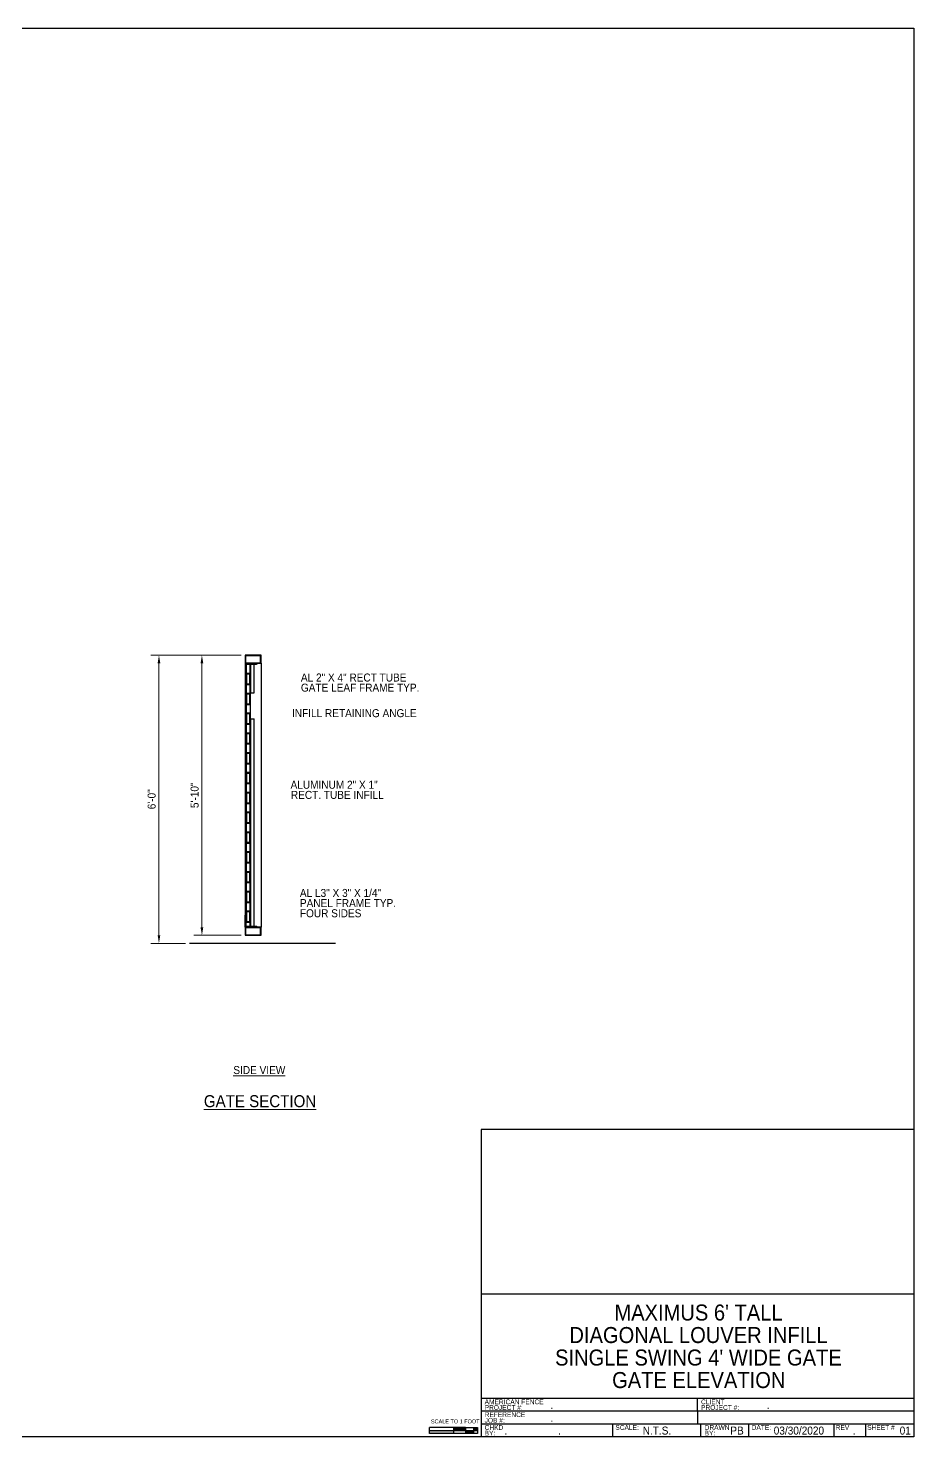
# Model space of a CAD drawing. Extents: x 49665 to 50209, y -11623 to -11271.
# Drawn here: x 49987.7 to 50209, y -11623.4 to -11271.4 of the extents above; entities that cross this region are included whole.
import ezdxf
from ezdxf.enums import TextEntityAlignment as Align

# ---------------------------------------------------------------- set-up
doc = ezdxf.new("R2010")
doc.units = 0
doc.header["$MEASUREMENT"] = 0
doc.header["$PDSIZE"] = 5
doc.layers.add('00 WR DIM', color=3, linetype='Continuous', lineweight=18)
doc.layers.add('00 WR SHEET', color=7, linetype='Continuous', lineweight=30)
for name, color, linetype in [('00 WR EXISTING 1', 8, 'Continuous'), ('00 WR OBJ 1', 7, 'Continuous'), ('00 WR OBJ 2', 4, 'Continuous'), ('00 WR SHEET 2', 7, 'Continuous'), ('00 WR TEXT', 3, 'Continuous')]:
    doc.layers.add(name, color=color, linetype=linetype)
doc.styles.add('00 WR TEXT', font='arial.ttf', dxfattribs={"width": 0.9})
doc.styles.add('ATTR', font='romans.shx', dxfattribs={"width": 0.8, "height": 1.075})
doc.dimstyles.new('00 WR STANDARD 008', dxfattribs={"dimscale": 8, "dimtxt": 0.125, "dimasz": 0.125, "dimexe": 0.125, "dimexo": 0.0625, "dimgap": 0.05, "dimtad": 1, "dimdec": 4, "dimzin": 3, "dimdsep": 46, "dimlunit": 4, "dimtxsty": '00 WR TEXT', "dimcen": 0, "dimclrd": 256, "dimclre": 256, "dimclrt": 256, "dimadec": 1, "dimazin": 0, "dimtfac": 1, "dimtdec": 4, "dimtofl": 0, "dimtmove": 0, "dimatfit": 3, "dimfxl": 0, "dimtolj": 1, "dimtzin": 0, "dimlwd": -1, "dimlwe": -1, "dimarcsym": 0})
doc.dimstyles.new('00 WR STANDARD 016', dxfattribs={"dimscale": 16, "dimtxt": 0.125, "dimasz": 0.125, "dimexe": 0.125, "dimexo": 0.0625, "dimgap": 0.05, "dimtad": 1, "dimdec": 4, "dimzin": 3, "dimdsep": 46, "dimlunit": 4, "dimtxsty": '00 WR TEXT', "dimcen": 0, "dimclrd": 256, "dimclre": 256, "dimclrt": 256, "dimadec": 1, "dimazin": 0, "dimtfac": 1, "dimtdec": 4, "dimtofl": 0, "dimtmove": 0, "dimatfit": 3, "dimfxl": 0, "dimtolj": 1, "dimtzin": 0, "dimlwd": -1, "dimlwe": -1, "dimarcsym": 0})

# ---------------------------------------------------------------- blocks, each defined once
blk = doc.blocks.new('*D5')
at = {"layer": '00 WR DIM', "linetype": 'Continuous'}
for p, q in [((50040.87, -11428.09), (50018.36, -11428.09)), ((50020.36, -11430.09), (50020.36, -11498.09)), ((50027, -11500.09), (50018.36, -11500.09))]:
    blk.add_line(p, q, dxfattribs=at)
at = {"layer": '00 WR DIM'}
for points in [[(50020.03, -11430.09), (50020.69, -11430.09), (50020.36, -11428.09)], [(50020.03, -11498.09), (50020.69, -11498.09), (50020.36, -11500.09)]]:
    blk.add_solid(points, dxfattribs=at)
at = {"layer": 'Defpoints', "color": 0}
for p in [(50041.87, -11428.09), (50020.36, -11500.09), (50028, -11500.09)]:
    blk.add_point(p, dxfattribs=at)
at = {"layer": '00 WR DIM', "insert": (50018.54, -11464.09), "char_height": 2, "attachment_point": 5, "rotation": 90, "style": '00 WR TEXT'}
blk.add_mtext('\\A1;6\'-0"', dxfattribs=at)
blk = doc.blocks.new('3x3xD25 Angle EV')
for p, q in [((0, 0), (0, 3)), ((0, 3), (0.125, 3)), ((0, 0), (3, 0)), ((0.25, 0.3125), (0.25, 2.875)), ((0.3125, 0.25), (2.875, 0.25)), ((3, 0), (3, 0.125))]:
    blk.add_line(p, q)
for centre, radius, start, end in [((0.125, 2.875), 0.125, 0, 90), ((0.3125, 0.3125), 0.0625, 180, 270), ((2.875, 0.125), 0.125, 0, 90)]:
    blk.add_arc(centre, radius, start, end)
at = {"style": 'ATTR', "width": 0.8, "flags": 9}
blk.add_attdef('ESTCODE', (0, 0), '', height=0.00161, dxfattribs=at)
blk = doc.blocks.new('*D7')
at = {"layer": '00 WR DIM', "linetype": 'Continuous'}
for p, q in [((50040.87, -11428.09), (50029.1, -11428.09)), ((50031.1, -11496.09), (50031.1, -11430.09)), ((50040.87, -11498.09), (50029.1, -11498.09))]:
    blk.add_line(p, q, dxfattribs=at)
at = {"layer": '00 WR DIM'}
for points in [[(50030.76, -11430.09), (50031.43, -11430.09), (50031.1, -11428.09)], [(50030.76, -11496.09), (50031.43, -11496.09), (50031.1, -11498.09)]]:
    blk.add_solid(points, dxfattribs=at)
at = {"layer": 'Defpoints', "color": 0}
for p in [(50031.1, -11428.09), (50041.87, -11428.09), (50041.87, -11498.09)]:
    blk.add_point(p, dxfattribs=at)
at = {"layer": '00 WR DIM', "insert": (50029.28, -11463.09), "char_height": 2, "attachment_point": 5, "rotation": 90, "style": '00 WR TEXT'}
blk.add_mtext('\\A1;5\'-10"', dxfattribs=at)

msp = doc.modelspace()

# ---------------------------------------------------------------- linework, layer by layer
for p, q in [((50041.87459, -11433.08935), (50041.87459, -11493.08935)), ((50042.12459, -11432.96435), (50042.12459, -11493.21435))]:
    msp.add_line(p, q)
at = {"layer": '00 WR EXISTING 1'}
msp.add_line((50028.00163, -11500.08935), (50064.47171, -11500.08935), dxfattribs=at)
at = {"layer": '00 WR OBJ 1'}
for p, q in [((50041.87459, -11428.08935), (50041.87459, -11430.08935)), ((50045.87459, -11428.08935), (50041.87459, -11428.08935)), ((50041.99959, -11428.21435), (50041.99959, -11429.96435)), ((50045.74959, -11428.21435), (50041.99959, -11428.21435)), ((50045.74959, -11429.96435), (50045.74959, -11428.21435)), ((50045.87459, -11430.08935), (50045.87459, -11428.08935)), ((50041.87459, -11430.08935), (50045.87459, -11430.08935)), ((50041.99959, -11429.96435), (50045.74959, -11429.96435)), ((50045.87459, -11430.08935), (50045.87459, -11496.08935)), ((50041.87459, -11496.08935), (50041.87459, -11498.08935)), ((50045.87459, -11496.08935), (50041.87459, -11496.08935)), ((50041.99959, -11496.21435), (50041.99959, -11497.96435)), ((50045.74959, -11496.21435), (50041.99959, -11496.21435)), ((50045.74959, -11497.96435), (50045.74959, -11496.21435)), ((50045.87459, -11498.08935), (50045.87459, -11496.08935)), ((50041.87459, -11498.08935), (50045.87459, -11498.08935)), ((50041.99959, -11497.96435), (50045.74959, -11497.96435)), ((50209.03401, -11587.75928), (50100.89606, -11587.75928))]:
    msp.add_line(p, q, dxfattribs=at)
at = {"layer": '00 WR OBJ 2'}
for p, q in [((50042.12459, -11432.601), (50043.12459, -11432.601)), ((50042.12459, -11435.42942), (50042.12459, -11432.601)), ((50042.24959, -11432.77777), (50042.24959, -11435.25265)), ((50042.24959, -11432.77777), (50042.99959, -11432.77777)), ((50042.99959, -11432.77777), (50042.99959, -11435.25265)), ((50043.12459, -11430.33935), (50043.12459, -11495.83935)), ((50043.12459, -11435.42942), (50043.12459, -11432.601)), ((50043.18709, -11437.46435), (50043.18709, -11430.33935)), ((50043.31209, -11437.46435), (50043.31209, -11430.33935)), ((50044.18709, -11437.46435), (50044.18709, -11430.33935)), ((50042.12459, -11435.42942), (50043.12459, -11435.42942)), ((50042.24959, -11435.25265), (50042.99959, -11435.25265)), ((50042.12459, -11437.55074), (50043.12459, -11437.55074)), ((50042.12459, -11440.37917), (50042.12459, -11437.55074)), ((50042.24959, -11437.72752), (50042.99959, -11437.72752)), ((50042.24959, -11437.72752), (50042.24959, -11440.20239)), ((50042.99959, -11437.72752), (50042.99959, -11440.20239)), ((50043.12459, -11440.37917), (50043.12459, -11437.55074)), ((50043.18709, -11437.46435), (50044.18709, -11437.46435)), ((50042.12459, -11440.37917), (50043.12459, -11440.37917)), ((50042.12459, -11442.50049), (50043.12459, -11442.50049)), ((50042.12459, -11445.32892), (50042.12459, -11442.50049)), ((50042.24959, -11440.20239), (50042.99959, -11440.20239)), ((50042.24959, -11442.67727), (50042.99959, -11442.67727)), ((50042.24959, -11442.67727), (50042.24959, -11445.15214)), ((50042.99959, -11442.67727), (50042.99959, -11445.15214)), ((50043.12459, -11445.32892), (50043.12459, -11442.50049)), ((50042.12459, -11445.32892), (50043.12459, -11445.32892)), ((50042.24959, -11445.15214), (50042.99959, -11445.15214)), ((50043.18709, -11495.83935), (50043.18709, -11443.96435)), ((50043.18709, -11443.96435), (50044.18709, -11443.96435)), ((50043.31209, -11495.83935), (50043.31209, -11443.96435)), ((50044.18709, -11495.83935), (50044.18709, -11443.96435)), ((50042.12459, -11447.45024), (50043.12459, -11447.45024)), ((50042.12459, -11450.27867), (50042.12459, -11447.45024)), ((50042.12459, -11450.27867), (50043.12459, -11450.27867)), ((50042.24959, -11447.62702), (50042.99959, -11447.62702)), ((50042.24959, -11447.62702), (50042.24959, -11450.10189)), ((50042.24959, -11450.10189), (50042.99959, -11450.10189)), ((50042.99959, -11447.62702), (50042.99959, -11450.10189)), ((50043.12459, -11450.27867), (50043.12459, -11447.45024)), ((50042.12459, -11452.39999), (50043.12459, -11452.39999)), ((50042.12459, -11455.22841), (50042.12459, -11452.39999)), ((50042.24959, -11452.57676), (50042.99959, -11452.57676)), ((50042.24959, -11452.57676), (50042.24959, -11455.05164)), ((50042.99959, -11452.57676), (50042.99959, -11455.05164)), ((50043.12459, -11455.22841), (50043.12459, -11452.39999)), ((50042.12459, -11455.22841), (50043.12459, -11455.22841)), ((50042.12459, -11457.34973), (50043.12459, -11457.34973)), ((50042.12459, -11460.17816), (50042.12459, -11457.34973)), ((50042.24959, -11455.05164), (50042.99959, -11455.05164)), ((50042.24959, -11457.52651), (50042.99959, -11457.52651)), ((50042.24959, -11457.52651), (50042.24959, -11460.00138)), ((50042.99959, -11457.52651), (50042.99959, -11460.00138)), ((50043.12459, -11460.17816), (50043.12459, -11457.34973)), ((50042.12459, -11460.17816), (50043.12459, -11460.17816)), ((50042.24959, -11460.00138), (50042.99959, -11460.00138)), ((50042.12459, -11462.29948), (50043.12459, -11462.29948)), ((50042.12459, -11465.12791), (50042.12459, -11462.29948)), ((50042.24959, -11462.47626), (50042.99959, -11462.47626)), ((50042.24959, -11462.47626), (50042.24959, -11464.95113)), ((50042.99959, -11462.47626), (50042.99959, -11464.95113)), ((50043.12459, -11465.12791), (50043.12459, -11462.29948)), ((50042.12459, -11465.12791), (50043.12459, -11465.12791)), ((50042.12459, -11467.24923), (50043.12459, -11467.24923)), ((50042.12459, -11470.07766), (50042.12459, -11467.24923)), ((50042.24959, -11464.95113), (50042.99959, -11464.95113)), ((50042.24959, -11467.42601), (50042.99959, -11467.42601)), ((50042.24959, -11467.42601), (50042.24959, -11469.90088)), ((50042.99959, -11467.42601), (50042.99959, -11469.90088)), ((50043.12459, -11470.07766), (50043.12459, -11467.24923)), ((50042.12459, -11470.07766), (50043.12459, -11470.07766)), ((50042.24959, -11469.90088), (50042.99959, -11469.90088)), ((50042.12459, -11472.19898), (50043.12459, -11472.19898)), ((50042.12459, -11475.0274), (50042.12459, -11472.19898)), ((50042.12459, -11475.0274), (50043.12459, -11475.0274)), ((50042.24959, -11472.37575), (50042.99959, -11472.37575)), ((50042.24959, -11472.37575), (50042.24959, -11474.85063)), ((50042.24959, -11474.85063), (50042.99959, -11474.85063)), ((50042.99959, -11472.37575), (50042.99959, -11474.85063)), ((50043.12459, -11475.0274), (50043.12459, -11472.19898)), ((50042.12459, -11477.14872), (50043.12459, -11477.14872)), ((50042.12459, -11479.97715), (50042.12459, -11477.14872)), ((50042.24959, -11477.3255), (50042.99959, -11477.3255)), ((50042.24959, -11477.3255), (50042.24959, -11479.80037)), ((50042.99959, -11477.3255), (50042.99959, -11479.80037)), ((50043.12459, -11479.97715), (50043.12459, -11477.14872)), ((50042.12459, -11479.97715), (50043.12459, -11479.97715)), ((50042.12459, -11482.09847), (50043.12459, -11482.09847)), ((50042.12459, -11484.9269), (50042.12459, -11482.09847)), ((50042.24959, -11479.80037), (50042.99959, -11479.80037)), ((50043.12459, -11484.9269), (50043.12459, -11482.09847)), ((50042.12459, -11484.9269), (50043.12459, -11484.9269)), ((50042.24959, -11482.27525), (50042.99959, -11482.27525)), ((50042.24959, -11482.27525), (50042.24959, -11484.75012)), ((50042.24959, -11484.75012), (50042.99959, -11484.75012)), ((50042.99959, -11482.27525), (50042.99959, -11484.75012)), ((50042.12459, -11487.04822), (50043.12459, -11487.04822)), ((50042.12459, -11489.87665), (50042.12459, -11487.04822)), ((50042.24959, -11487.225), (50042.99959, -11487.225)), ((50042.24959, -11487.225), (50042.24959, -11489.69987)), ((50042.99959, -11487.225), (50042.99959, -11489.69987)), ((50043.12459, -11489.87665), (50043.12459, -11487.04822)), ((50042.12459, -11489.87665), (50043.12459, -11489.87665)), ((50042.12459, -11491.99797), (50043.12459, -11491.99797)), ((50042.12459, -11494.82639), (50042.12459, -11491.99797)), ((50042.24959, -11489.69987), (50042.99959, -11489.69987)), ((50042.24959, -11492.17474), (50042.99959, -11492.17474)), ((50042.24959, -11492.17474), (50042.24959, -11494.64962)), ((50042.99959, -11492.17474), (50042.99959, -11494.64962)), ((50043.12459, -11494.82639), (50043.12459, -11491.99797)), ((50042.12459, -11494.82639), (50043.12459, -11494.82639)), ((50042.24959, -11494.64962), (50042.99959, -11494.64962))]:
    msp.add_line(p, q, dxfattribs=at)
at = {"layer": '00 WR SHEET', "color": 7}
for p, q in [((49665.03401, -11271.40591), (50209.03401, -11271.40591)), ((50209.03401, -11271.40591), (50209.03401, -11623.40591)), ((50209.03401, -11620.20591), (50100.8576, -11620.20591)), ((50209.03401, -11623.40591), (49665.03401, -11623.40591))]:
    msp.add_line(p, q, dxfattribs=at)
at = {"layer": '00 WR SHEET 2'}
for p, q in [((50209.03401, -11546.60591), (50100.8576, -11546.60591)), ((50209.03401, -11546.60591), (50100.8576, -11546.60591)), ((50100.8576, -11546.60591), (50100.8576, -11623.40591)), ((50209.03401, -11613.80591), (50100.8576, -11613.80591)), ((50154.94581, -11617.00591), (50154.94581, -11613.80591)), ((50209.03401, -11617.00591), (50100.8576, -11617.00591)), ((50154.94581, -11617.00591), (50154.94581, -11620.20591)), ((50094.0076, -11621.05591), (50088.0076, -11621.05591)), ((50088.0076, -11622.55591), (50088.0076, -11621.05591)), ((50088.0076, -11621.80591), (50100.0076, -11621.80591)), ((50100.0076, -11622.55591), (50088.0076, -11622.55591)), ((50097.0076, -11621.05591), (50094.0076, -11621.05591)), ((50094.0076, -11621.05591), (50094.0076, -11622.55591)), ((50097.0076, -11621.05591), (50098.5076, -11621.05591)), ((50097.0076, -11621.05591), (50097.0076, -11622.55591)), ((50098.5076, -11621.05591), (50100.0076, -11621.05591)), ((50099.0076, -11621.05591), (50099.0076, -11622.55591)), ((50100.0076, -11621.05591), (50100.0076, -11622.55591)), ((50133.82691, -11623.40591), (50133.82691, -11620.20591)), ((50155.82691, -11623.40591), (50155.82691, -11620.20591)), ((50167.82691, -11623.40591), (50167.82691, -11620.20591)), ((50189.15927, -11623.40591), (50189.15927, -11620.20591)), ((50197.03401, -11623.40591), (50197.03401, -11620.20591))]:
    msp.add_line(p, q, dxfattribs=at)
for points in [[(50088.0076, -11622.55591), (50088.0076, -11621.80591), (50094.0076, -11622.55591), (50094.0076, -11621.80591)], [(50094.0076, -11621.80591), (50094.0076, -11621.05591), (50097.0076, -11621.80591), (50097.0076, -11621.05591)], [(50097.0076, -11622.55591), (50097.0076, -11621.80591), (50099.0076, -11622.55591), (50099.0076, -11621.80591)], [(50099.0076, -11621.80591), (50099.0076, -11621.05591), (50100.0076, -11621.80591), (50100.0076, -11621.05591)]]:
    msp.add_solid(points, dxfattribs=at)

# ---------------------------------------------------------------- block references
at = {"xscale": -1, "rotation": 180}
msp.add_blockref('3x3xD25 Angle EV', (50041.87459, -11430.08935), dxfattribs=at)
msp.add_blockref('3x3xD25 Angle EV', (50041.87459, -11496.08935))

# ---------------------------------------------------------------- texts
at = {"layer": '00 WR DIM', "attachment_point": 1, "style": '00 WR TEXT'}
for s, width, gutter_width, insert, char_height in [('{\\W9.55907;\\L    \\W0.9;SIDE VIEW}', 72.2156779, 10, (50009.26502, -11530.75979), 2), ('{\\W9.58502;\\L  \\W0.9;GATE SECTION}', 72.2156779, 15, (50009.26502, -11538.03083), 3), ("{\\W7.15883;   }MAXIMUS 6' TALL", 108.1764103, 20, (50100.8576, -11590.3451), 4), ('{\\W7.11492;  }DIAGONAL LOUVER INFILL', 108.1764103, 20, (50100.8576, -11595.9701), 4), ("{\\W5.96026;  }SINGLE SWING 4' WIDE GATE", 108.1764103, 20, (50100.8576, -11601.5951), 4), ('{\\W7.03572;   }GATE ELEVATION', 108.1764103, 20, (50100.8576, -11607.2201), 4)]:
    msp.add_mtext_dynamic_manual_height_columns(s, width=width, gutter_width=gutter_width, heights=[0], dxfattribs=dict(at, insert=insert, char_height=char_height))
at = {"layer": '00 WR TEXT', "ltscale": 12, "style": '00 WR TEXT', "width": 0.9}
for s, p in [('AL 2" X 4" RECT TUBE', (50055.83671, -11434.66569)), ('GATE LEAF FRAME TYP.', (50055.83671, -11437.197)), ('AL L3" X 3" X 1/4"', (50055.58627, -11488.49723)), ('PANEL FRAME TYP.', (50055.58627, -11491.02855)), ('FOUR SIDES', (50055.58627, -11493.57546))]:
    msp.add_text(s, height=2, dxfattribs=at).set_placement(p)
at = {"layer": '00 WR TEXT', "style": '00 WR TEXT', "width": 0.9}
for s, p in [('INFILL RETAINING ANGLE', (50053.61548, -11443.57277)), ('ALUMINUM 2" X 1"', (50053.25609, -11461.46025)), ('RECT. TUBE INFILL', (50053.3382, -11463.99897)), ('.', (50118.18871, -11616.445)), ('.', (50118.18871, -11619.645)), ('.', (50172.27692, -11616.445)), ('.', (50106.70984, -11622.845)), ('.', (50120.13689, -11622.845)), ('N.T.S.', (50141.26378, -11622.845)), ('PB', (50163.1639, -11622.845)), ('03/30/2020', (50174.01547, -11622.845)), ('.', (50193.74837, -11622.845)), ('01', (50205.49402, -11622.845))]:
    msp.add_text(s, height=2, dxfattribs=at).set_placement(p)
for s, height, p in [('AMERICAN FENCE', 1.2, (50101.76157, -11614.06732)), ('PROJECT #:', 1.2, (50101.76157, -11615.4741)), ('CLIENT', 1.2, (50155.84977, -11614.06732)), ('PROJECT #:', 1.2, (50155.84977, -11615.4741)), ('SCALE TO 1 FOOT', 1, (50088.34244, -11619.05591)), ('JOB #:', 1.2, (50101.76157, -11618.6741)), ('REFERENCE', 1.2, (50101.76157, -11617.26732)), ('CHKD', 1.2, (50101.76157, -11620.46732)), ('BY:', 1.2, (50101.76157, -11621.8741)), ('SCALE:', 1.2, (50134.43492, -11620.46732)), ('DRAWN', 1.2, (50156.74597, -11620.46732)), ('BY:', 1.2, (50156.74597, -11621.8741)), ('DATE:', 1.2, (50168.50342, -11620.46732)), ('REV', 1.2, (50189.49898, -11620.46732)), ('SHEET #', 1.2, (50197.37059, -11620.46732))]:
    msp.add_text(s, height=height, dxfattribs=at).set_placement(p, align=Align.TOP_LEFT)

# ---------------------------------------------------------------- dimensions: what is measured, and where the dimension line sits
at = {"layer": '00 WR DIM'}
dim = msp.add_linear_dim(base=(50020.36009, -11500.08935), p1=(50041.87459, -11428.08935), p2=(50028.00163, -11500.08935), angle=90, dimstyle='00 WR STANDARD 008', override={"dimscale": 16}, dxfattribs=at)
dim.commit()
dim.dimension.update_dxf_attribs({"geometry": '*D5', "text_midpoint": (50018.53894, -11464.08935)})
dim = msp.add_linear_dim(base=(50031.0968, -11428.08935), p1=(50041.87459, -11498.08935), p2=(50041.87459, -11428.08935), angle=90, dimstyle='00 WR STANDARD 016', dxfattribs=at)
dim.commit()
dim.dimension.update_dxf_attribs({"geometry": '*D7', "text_midpoint": (50029.27566, -11463.08935)})

doc.saveas('drawing.dxf')
